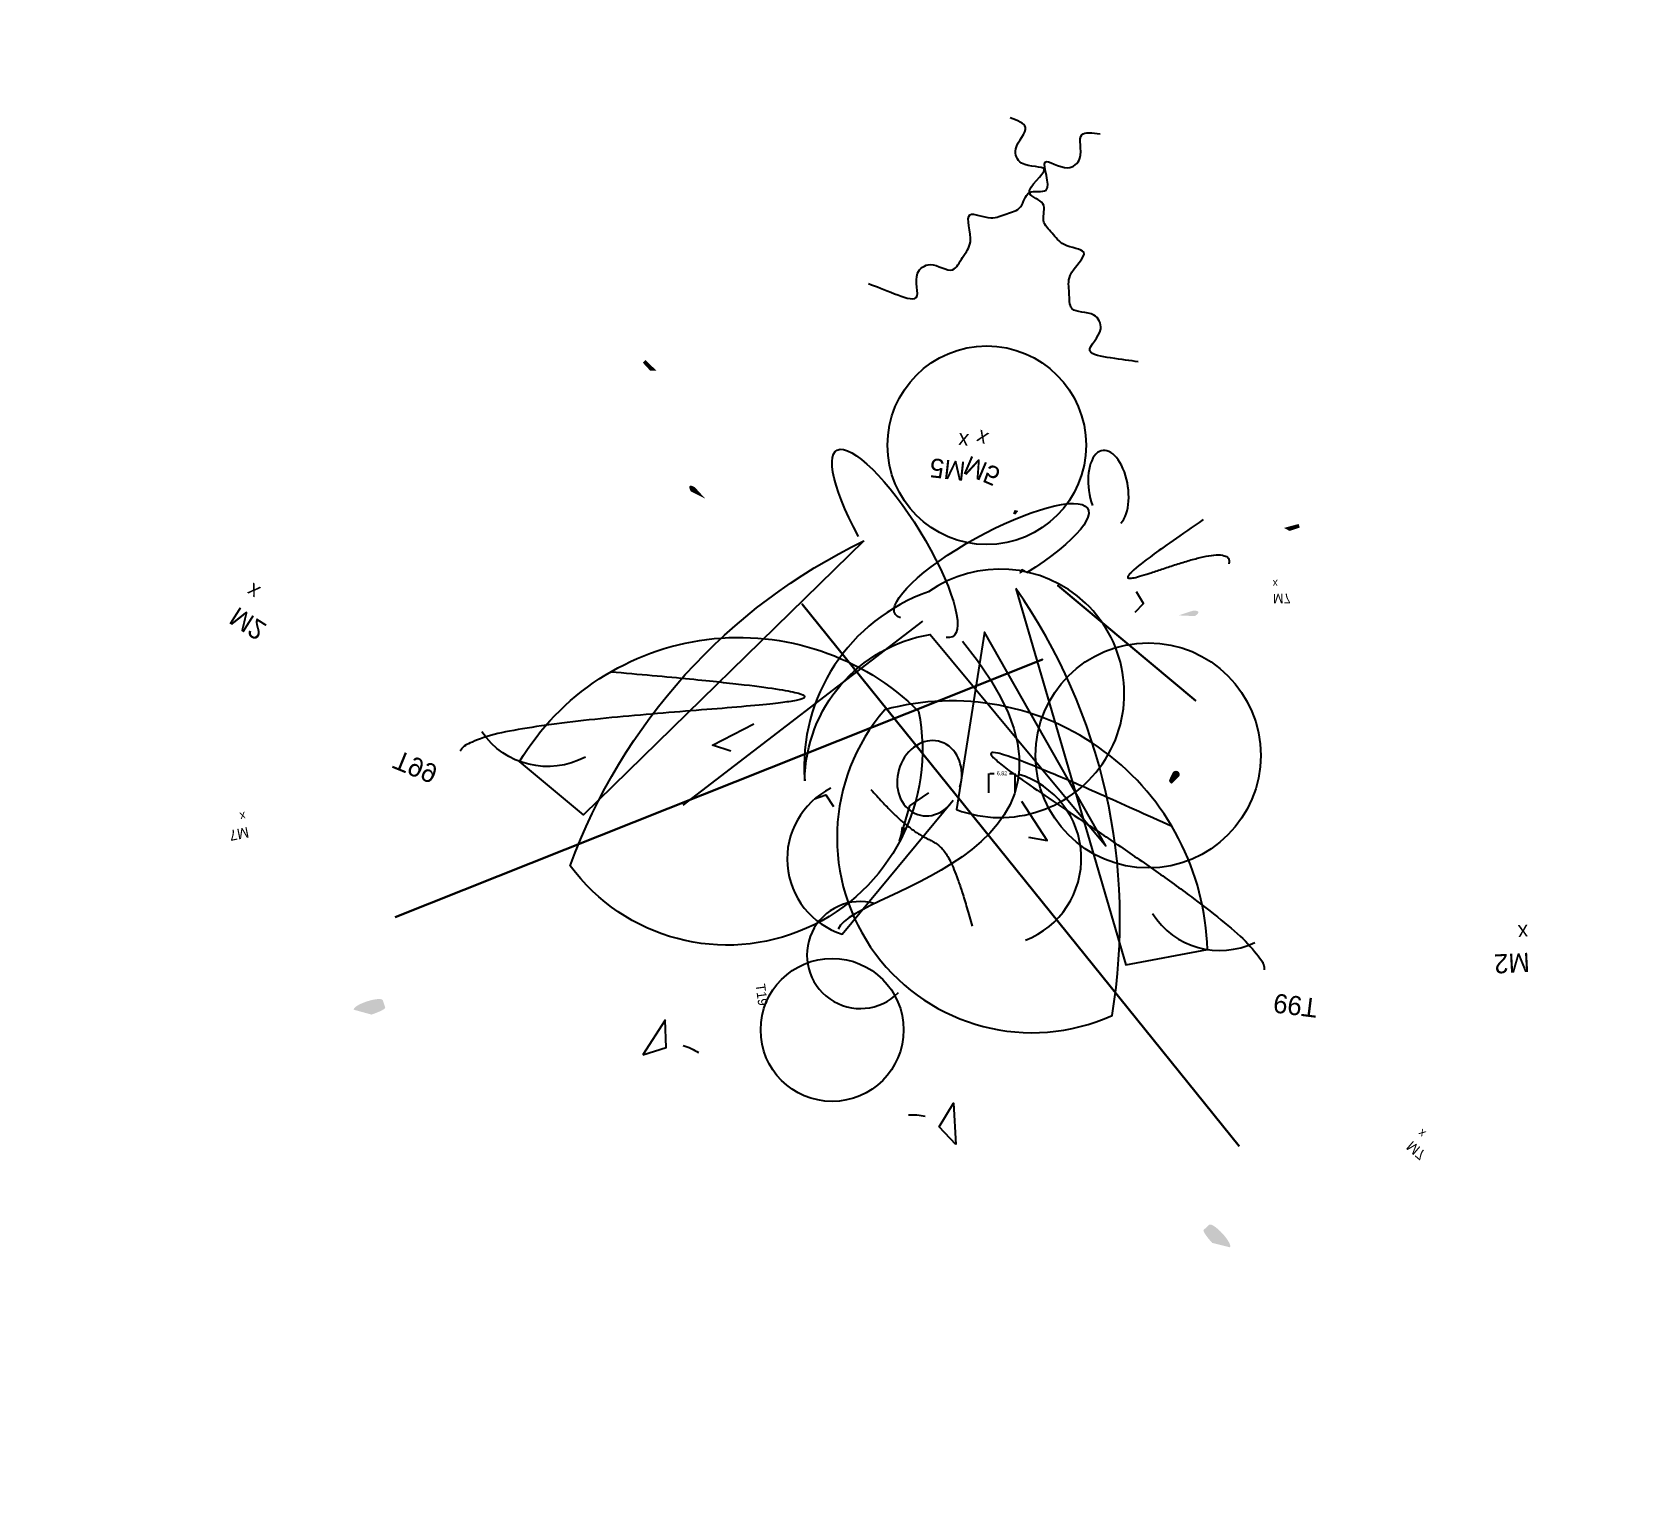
# Model space of a CAD drawing. Header units: millimetres. Extents: x -238 to 183, y -167 to 212.
import ezdxf

# ---------------------------------------------------------------- set-up
doc = ezdxf.new("R2010")
doc.units = ezdxf.units.MM
doc.dimstyles.get("Standard").update_dxf_attribs({"dimtxt": 2.5, "dimasz": 2.5, "dimexe": 1.25, "dimexo": 0.625, "dimtad": 1, "dimcen": 2.5, "dimazin": 3, "dimtfac": 1, "dimtmove": 0, "dimatfit": 3})

# ---------------------------------------------------------------- blocks, each defined once
blk = doc.blocks.new('_CLOSEDFILLED')
at = {"color": 0, "linetype": 'BYBLOCK'}
blk.add_solid([(-1, 0.2), (0, 0), (-1, -0.2)], dxfattribs=at)
blk = doc.blocks.new('*D1')
for p, q in [((12.22, 12.88), (12.22, 17.88)), ((12.47, 17.88), (13.63, 17.88)), ((17.63, 17.88), (18.79, 17.88)), ((19.04, 12.88), (19.04, 17.88))]:
    blk.add_line(p, q)
at = {"layer": 'Defpoints'}
for p in [(12.22, 17.88), (12.22, 12.88), (19.04, 12.88)]:
    blk.add_point(p, dxfattribs=at)
at = {"xscale": 0.25, "yscale": 0.25, "rotation": 180}
blk.add_blockref('_CLOSEDFILLED', (12.22, 17.88), dxfattribs=at)
at = {"xscale": 0.25, "yscale": 0.25}
blk.add_blockref('_CLOSEDFILLED', (19.04, 17.88), dxfattribs=at)
at = {"insert": (15.63, 17.88), "char_height": 1, "attachment_point": 5}
blk.add_mtext('6,82', dxfattribs=at)
blk = doc.blocks.new('B1', base_point=(2.76, -3.5))
h = blk.add_hatch(color=7)
edge = h.paths.add_edge_path()
edge.add_line((-47.12, 19.68), (-45.12, 19.68))
edge.add_arc((-45.12, 20.68), 1, -90, 90)
edge.add_ellipse((-47.12, 20.68), major_axis=(0, 1), ratio=0.631519, start_angle=90, end_angle=270)
blk.add_hatch(color=7).paths.add_polyline_path([(-14.92, -38.56, 0.4), (-13.42, -38.56), (-13.42, -37.56)])
blk.add_lwpolyline([(-25.41, 17.23), (-13.45, -28.2)], close=True)
blk.add_polyline3d([(-11.19, -6.97, 0), (-8.19, -5.97, 2), (-6.19, -8.97, -1)])
at = {"extrusion": (0, 0, -1)}
blk.add_ellipse((15.1, -27.01), major_axis=(-8.42, 5.61), ratio=0.508957, start_param=-5.903285, end_param=-1.198246, dxfattribs=at)
blk.add_rational_spline([(18.29, -1.11), (-28.14, -28.58), (21.96, 7.6), (10.64, 9.85)], [1.35168329952, 1.77893928698, 1.65215754619, 1.84982293234], degree=3)
blk.add_solid([(-1.35, -46.87), (-0.35, -46.87), (-1.35, -46.17), (-0.15, -45.87)])
at = {"extrusion": (0.01, 0.005, 1), "insert": (6.17, 24.68), "char_height": 2.5, "attachment_point": 1, "rotation": 64.1916}
blk.add_mtext('M7\\P{\\H2;x}', dxfattribs=at)
blk = doc.blocks.new('B2', base_point=(4.12, 1.15))
blk.add_lwpolyline([(28.51, 3.2), (-22.14, 11.14), (-24.9, 0.63, 0.485512), (21.44, 25.47, 0.803337), (-27.39, 15.58, 0.195933)], format="xyb", close=True)
blk.add_polyline3d([(-33.95, 41.23, 0), (-30.95, 42.23, 2), (-28.95, 39.23, -1)], close=True)
for centre, radius, start, end in [((-36.54, 48.92), 9.45, -36.5198, -23.1327), ((-16.25, -5.21), 10.43, 97.1847, 180.9088)]:
    blk.add_arc(centre, radius, start, end)
blk.add_spline([(48.5, -23.89), (50.5, -20.84), (52.5, -18.79), (54.5, -21.29), (56.5, -21.24), (58.5, -19.01), (60.5, -19.56), (62.5, -20.63), (64.5, -23.54), (66.5, -21.65), (68.5, -20.87), (70.5, -20.55), (72.5, -21.41), (74.5, -20.42), (76.5, -23.46), (78.5, -21.15), (80.5, -21.26), (82.5, -23.61), (84.5, -22.32)], degree=3)
at = {"xscale": 0.5, "yscale": -2, "rotation": 287.45405822288717}
blk.add_blockref('B1', (-6.15, 6.8), dxfattribs=at)
blk.add_text('T99', height=2.5, rotation=57.6287).set_placement((-36.91, -9.78))
at = {"char_height": 2.5, "attachment_point": 1}
for s, insert, rotation in [('M5\\P{\\H2;x}', (44.09, 3.34), 58.467), ('M2\\P{\\H2;x}', (-45.48, -36.33), 67.8103)]:
    blk.add_mtext(s, dxfattribs=dict(at, insert=insert, rotation=rotation))
blk = doc.blocks.new('B0', base_point=(1.23, -1.24))
blk.add_line((-33.29, 22.77), (19.36, 25.11, -2.04))
blk.add_lwpolyline([(-13.48, 14.09, -0.364217), (19.06, 22.47), (23.07, -25.27), (27.09, 17.39), (5.33, -5.16, 1.661934), (23.07, 28.74, 0.339589)], format="xyb", close=True)
for centre, radius in [((46.04, 43.88), 17.31), ((38.16, -16.56), 19.63), ((-34.42, -24.26), 12.46)]:
    blk.add_circle(centre, radius)
blk.add_arc((-22.9, -16.38), 9.33, -320.5377, -79.5965)
blk.add_ellipse((4.6, 2), major_axis=(5.21, 4.13), ratio=0.832168, start_param=-1.560362, end_param=4.18974)
blk.add_open_spline([(23.01, 18.28), (26.89, -29.53), (-17.21, -6.18), (-23.48, -10.46)], degree=3)
blk.add_leader([(-5.94, -4.01), (-0.94, -0.01), (3.06, -0.01)], dimstyle='Standard')

msp = doc.modelspace()

# ---------------------------------------------------------------- linework, layer by layer
for points in [[(21.739, -25.69, 0.7129724), (20.063, 17.689)], [(-29.149, 14.061, 0.672712), (-26.145, -24.116), (2.889, 10.953)]]:
    msp.add_lwpolyline(points, format="xyb")
msp.add_polyline3d([(-33.412, 11.303, 0), (-30.412, 12.303, 2), (-28.412, 9.303, -1)])
msp.add_rational_spline([(-18.641, 13.74), (-0.604, -6.748), (-1.113, 10.882), (7.807, -22.003)], [1.19014984366, 1.64767957906, 1.31904036075, 1.36740526104], degree=3)

# ---------------------------------------------------------------- block references
for name, p, xscale, yscale, rotation in [('B2', (-62.602, 53.823), 2, -2, 35.388570043311496), ('B2', (43.72, 23.937), 2, 2, 115.18771349904607), ('B0', (-4.706, 9.792), 1.5, 1.5, 34.92372750110161)]:
    msp.add_blockref(name, p, dxfattribs=dict(xscale=xscale, yscale=yscale, rotation=rotation))
at = {"xscale": -1, "rotation": 244.91292826618266}
msp.add_blockref('B1', (59.519, 71.255), dxfattribs=at)

# ---------------------------------------------------------------- texts
msp.add_text('T19', height=2.5, rotation=277.60985).set_placement((-48.826, -37.238))

# ---------------------------------------------------------------- dimensions: what is measured, and where the dimension line sits
dim = msp.add_linear_dim(base=(12.218, 17.883), p1=(12.218, 12.883), p2=(19.037, 12.883), dimstyle='Standard')
dim.commit()
dim.dimension.update_dxf_attribs({"geometry": '*D1', "text_midpoint": (15.627, 17.883)})

doc.saveas('drawing.dxf')
